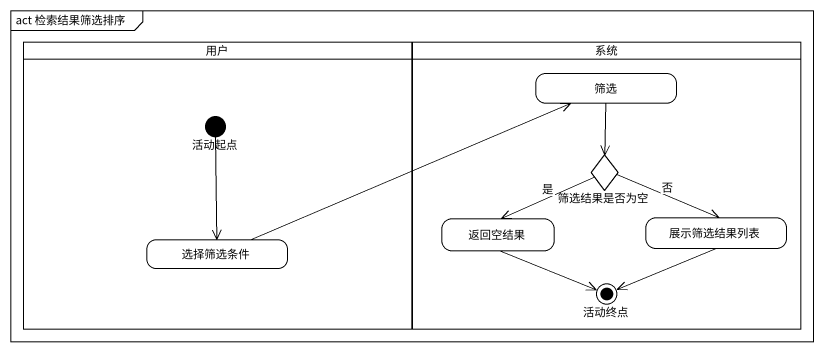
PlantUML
@startuml
mainframe act 检索结果筛选排序
hide empty description
state 用户 <<partition>> {
  state 活动起点 <<start>>
  state 选择筛选条件
}
state 系统 <<partition>> {
  state 筛选
  state 筛选结果是否为空 <<choice>>
  state 返回空结果
  state 展示筛选结果列表
  state 活动终点 <<end>>
}
筛选 --> 筛选结果是否为空
活动起点 --> 选择筛选条件
筛选结果是否为空 -left-> 返回空结果 : 是
筛选结果是否为空 -right-> 展示筛选结果列表 : 否
选择筛选条件 -right-> 筛选
返回空结果 -right-> 活动终点
展示筛选结果列表 -left-> 活动终点
@enduml
